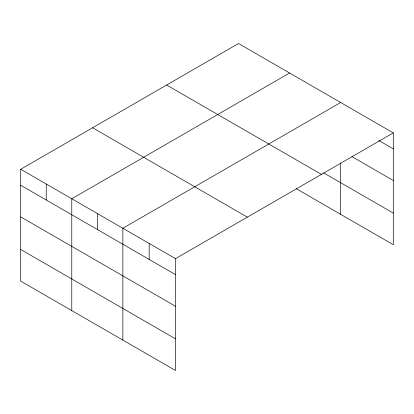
<?xml version="1.0" encoding="UTF-8"?>
<svg xmlns="http://www.w3.org/2000/svg" width="414" height="414" viewBox="0 0 414 414"><rect width="100%" height="100%" fill="white"/><g stroke="black" fill="none" stroke-linecap="round" stroke-linejoin="round"><path stroke-width="0.62" d="M296.258 188.696L393.3 244.726L393.3 132.884L238.516 43.522L20.7 169.274L20.7 281.116L175.484 370.478L175.484 258.641L20.7 169.274M289.593 73.014L71.777 198.767L71.777 310.603M340.675 102.501L122.86 228.259L122.86 340.096M175.484 258.641L393.3 132.884M378.743 140.46L393.3 148.864M351.869 156.58L393.3 180.499M323.463 172.767L393.3 213.091M166.635 85.02L321.419 174.387M92.581 127.776L247.365 217.143M20.7 185.255L175.484 274.617M20.7 216.889L175.484 306.251M20.7 249.482L175.484 338.843M340.675 162.893L340.675 214.338M149.169 243.448L149.169 259.428M97.321 213.51L97.321 229.491M46.239 184.023L46.239 199.998"/></g></svg>
